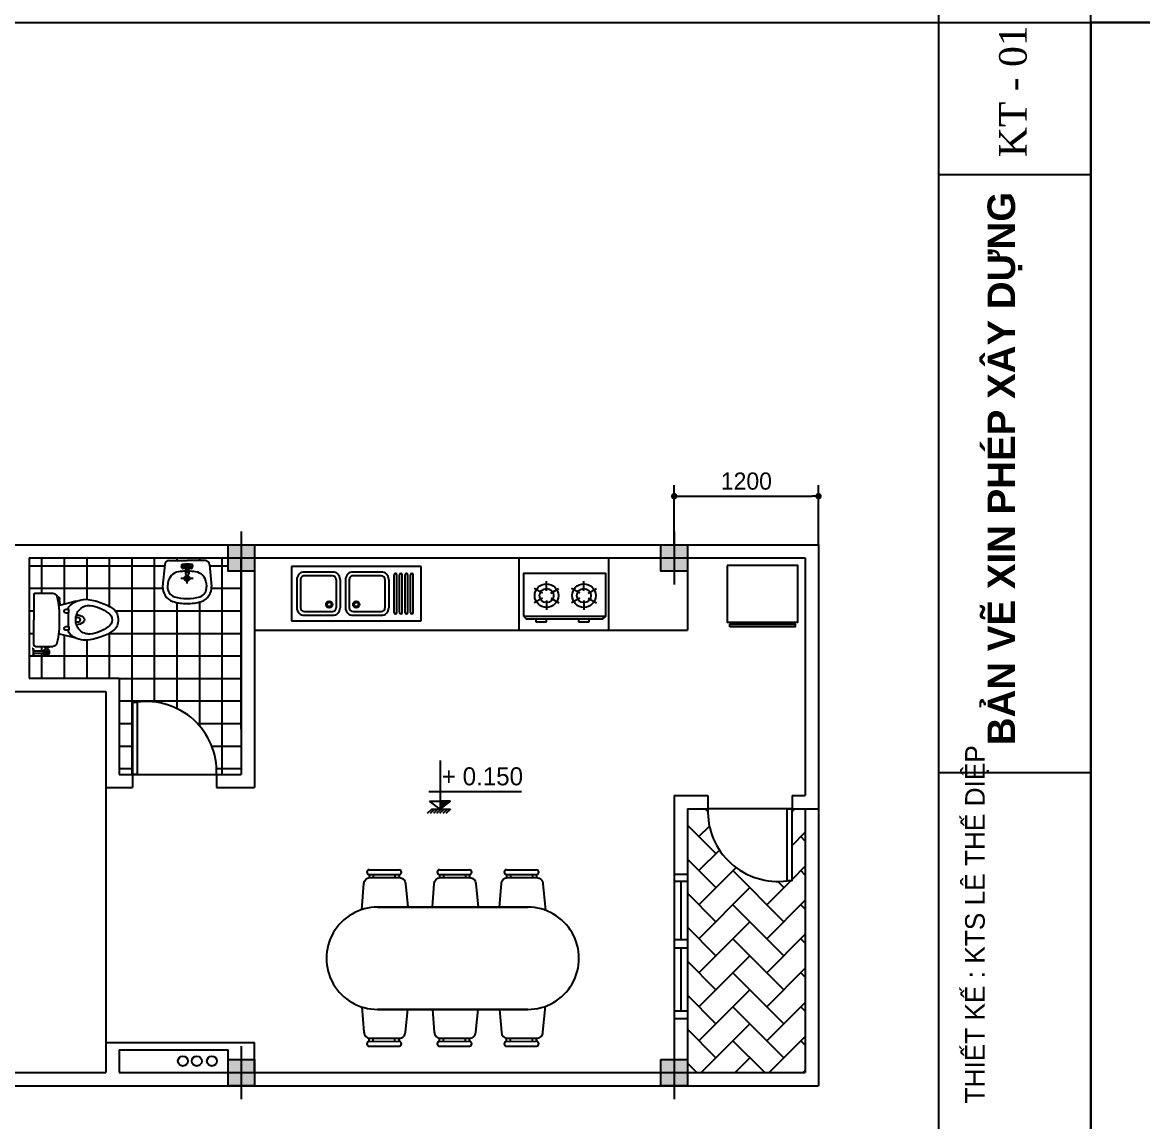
# Model space of a CAD drawing. Extents: x -13783 to 50918, y -8879 to 37156.
# Drawn here: x -1100 to 8215, y -2935 to 6206 of the extents above; entities that cross this region are included whole.
import ezdxf

# ---------------------------------------------------------------- set-up
doc = ezdxf.new("R2010")
doc.units = 0
doc.header["$LTSCALE"] = 600
doc.header["$MEASUREMENT"] = 0
doc.layers.get('0').update_dxf_attribs({"linetype": 'CONTINUOUS'})
doc.layers.get('Defpoints').update_dxf_attribs({"linetype": 'CONTINUOUS'})
for name, color, linetype in [('1', 1, 'CONTINUOUS'), ('4', 4, 'CONTINUOUS'), ('8', 8, 'CONTINUOUS'), ('9', 54, 'CONTINUOUS'), ('CAT', 7, 'CONTINUOUS'), ('D', 4, 'CONTINUOUS'), ('S', 53, 'CONTINUOUS'), ('THAY', 4, 'CONTINUOUS'), ('TUONG', 21, 'CONTINUOUS')]:
    doc.layers.add(name, color=color, linetype=linetype)
doc.styles.add('3', font='VHAVAN.ttf')
doc.styles.add('MATBANG-350', font='VHTIME.ttf', dxfattribs={"height": 350})
doc.styles.add('TT', font='VHAVAN.ttf')
doc.dimstyles.new('MB051', dxfattribs={"dimscale": 0.51, "dimtxt": 280, "dimasz": 105, "dimexe": 180, "dimexo": 0, "dimgap": 100, "dimtad": 1, "dimdec": 0, "dimzin": 0, "dimdsep": 46, "dimtxsty": 'TT', "dimblk1": 'DOT', "dimblk2": 'DOT', "dimsah": 1, "dimcen": 100, "dimdle": 60, "dimclrd": 251, "dimclre": 251, "dimclrt": 4, "dimadec": 0, "dimazin": 0, "dimtfac": 1, "dimtdec": 1, "dimtofl": 0, "dimtmove": 2, "dimatfit": 3, "dimldrblk": 'DOT', "dimfxl": 0, "dimtolj": 1, "dimtzin": 0, "dimarcsym": 0})

# ---------------------------------------------------------------- blocks, each defined once
blk = doc.blocks.new('COT')
at = {"layer": '1'}
h = blk.add_hatch(color=256, dxfattribs=at)
h.paths.add_polyline_path([(3.637978807091713e-12, 0), (110.0000000000036, 0), (110.0000000000036, 110), (0, 110)])
h.paths.add_polyline_path([(3.637978807091713e-12, 1.70530256582424e-13), (3.637978807091713e-12, 110), (-109.9999999999964, 110), (-109.9999999999927, 5.684341886080801e-14)])
h.paths.add_polyline_path([(3.637978807091713e-12, 0), (-109.9999999999964, 0), (-110, -109.9999999999999), (0, -110)])
h.paths.add_polyline_path([(0, 5.684341886080801e-14), (0, -110), (110, -109.9999999999999), (110, 0)])
for p, q in [((0, -220), (0, 220)), ((-220, 0), (220, 0))]:
    blk.add_line(p, q, dxfattribs=at)
blk.add_lwpolyline([(-110, -110), (110, -110), (110, 110), (-110, 110)], close=True, dxfattribs=at)
blk = doc.blocks.new('SD12')
at = {"layer": 'S'}
for p, q in [((0, 0), (1199.999999999993, 7.275957614183426e-12)), ((1139.999999999993, -109.9999999999927), (1139.999999999993, 0)), ((60, -110), (60, -7.275957614183426e-12)), ((60, -55.00000000000728), (420.5791312905785, -55.00000000000728)), ((59.99999999999272, -55.00000000002183), (545.9119466550692, -55.00000000000728)), ((545.9119466550692, -110), (545.9119466550692, -7.275957614183426e-12)), ((615.3277737737299, -110), (615.3277737737299, -7.275957614183426e-12)), ((615.3277737737299, -55.00000000000728), (1139.999999999993, -54.99999999999272)), ((0, -110), (1199.999999999993, -109.9999999999927))]:
    blk.add_line(p, q, dxfattribs=at)
blk = doc.blocks.new('D70')
at = {"layer": 'D', "color": 4}
for p, q in [((0, 600.0000000000073), (0, 0)), ((0, 600.0000000000073), (40, 600)), ((40, 600), (40, 0)), ((40, 0), (0, 0)), ((0, 0), (40, 0))]:
    blk.add_line(p, q, dxfattribs=at)
at = {"layer": 'D', "color": 1}
blk.add_lwpolyline([(40, 0), (700, 0)], dxfattribs=at)
blk.add_arc((117.563834449449, 22.32021789439586), 582.8636882394369, 357.8053752963423, 97.64724669146977, dxfattribs=at)
blk = doc.blocks.new('BEP')
at = {"color": 4}
for p, q in [((188.8643512916635, -145.5060688917933), (188.8643512916635, -66.34092223533798)), ((499.756819190992, -145.5060688917933), (499.756819190992, -66.34092223533798)), ((153.9379920495362, -165.6708118020491), (85.37896395072511, -126.0882384738214)), ((223.7907105337908, -165.6708118020492), (292.3497386326019, -126.0882384738215)), ((464.8304599488647, -165.6708118020491), (396.2714318500536, -126.0882384738214)), ((534.6831784331193, -165.6708118020492), (603.2422065319304, -126.0882384738215)), ((153.9379920495361, -206.0002976225607), (85.37896395072508, -245.5828709507883)), ((188.8643512916635, -226.1650405328165), (188.8643512916635, -305.3301871892718)), ((223.7907105337908, -206.0002976225607), (292.3497386326019, -245.5828709507884)), ((464.8304599488646, -206.0002976225607), (396.2714318500535, -245.5828709507883)), ((499.756819190992, -226.1650405328165), (499.756819190992, -305.3301871892718)), ((534.6831784331193, -206.0002976225607), (603.2422065319304, -245.5828709507884))]:
    blk.add_line(p, q, dxfattribs=at)
at = {"color": 1}
for p, q in [((99.24078484448546, -379.9189642629717), (99.24078484448546, -403.4021233053863)), ((99.24078484448546, -403.4021233053863), (189.8794233781446, -403.4021233053863)), ((189.8794233781446, -403.4021233053863), (189.8794233781446, -379.9189642629717)), ((453.403011695591, -379.9189642629717), (453.403011695591, -403.4021233053863)), ((453.403011695591, -403.4021233053863), (544.0416502292501, -403.4021233053863)), ((544.0416502292501, -403.4021233053863), (544.0416502292501, -379.9189642629717))]:
    blk.add_line(p, q, dxfattribs=at)
at = {"color": 4}
blk.add_lwpolyline([(0, -360), (0, 0), (680, 0), (680, -360)], close=True, dxfattribs=at)
at = {"color": 1}
blk.add_lwpolyline([(0, -360), (18.67317041592469, -379.9189642629717), (656.5007445885858, -379.9189642629717), (680, -360)], dxfattribs=at)
at = {"color": 4}
for centre in [(188.8643512916635, -185.8355547123049), (499.756819190992, -185.8355547123049)]:
    blk.add_circle(centre, 98.28239474883364, dxfattribs=at)
at = {"color": 1}
for centre in [(188.8643512916635, -185.8355547123049), (499.756819190992, -185.8355547123049)]:
    blk.add_circle(centre, 58.45347719614069, dxfattribs=at)
blk = doc.blocks.new('XIBET1')
at = {"layer": '1', "color": 4}
for p, q in [((-214.088163372784, 334.2585585240167), (-214.088163372784, 190.1779220342646)), ((-199.4885995085788, 348.8581223883079), (8.124448376358487, 348.8581223883079)), ((215.7374962612957, 348.8581223883079), (8.124448376358487, 348.8581223883079)), ((230.337060125501, 334.2585585240167), (230.337060125501, 190.1779220342646)), ((-145.7792861861162, -4.022585280612475), (-108.8243485275889, 143.7019322155379)), ((162.0281829388332, -4.022585280612475), (125.0732452803059, 143.7019322155379))]:
    blk.add_line(p, q, dxfattribs=at)
at = {"layer": '1', "color": 8}
for p, q in [((246.7925077538894, 361.6076941000142), (246.7925077538894, 363.6905599785687)), ((294.9741744292405, 350.8043516502985), (257.5958502040012, 350.8043516502985)), ((267.1095692493473, 350.8043516502985), (267.1095692493473, 270.8025000430989)), ((286.771197008944, 350.8043516502985), (286.771197008944, 270.7785207482862)), ((305.7775168793523, 363.6905599785687), (305.7775168793523, 361.6076941000142)), ((238.1788784606615, 255.2980818625228), (238.1788784606615, 226.9333357997257)), ((273.0729685781771, 253.1033000955172), (238.1788784606615, 251.9189651016072)), ((273.0729685781771, 234.1974723533344), (238.1788784606615, 233.013137359424)), ((263.827648402148, 266.7552139205136), (290.0432359789265, 266.7232414251157)), ((263.8325893411093, 270.8064966433917), (290.0481769178805, 270.7745241479938)), ((263.8325893411093, 253.1033000955172), (263.8325893411093, 270.8064966433917)), ((263.8325893411093, 218.3488528962134), (263.8325893411093, 234.1974723533344)), ((290.0481769178805, 222.4001386320415), (263.8325893411093, 222.4001386320415)), ((290.0481769178805, 218.3488528962134), (263.8325893411093, 218.3488528962134)), ((290.0481769178805, 270.7745241479938), (290.0481769178805, 218.3488528962134)), ((-180.6628787807349, 139.0361489933734), (-178.8852589707385, 151.2827943998568)), ((-121.3190768884597, 130.4223029680838), (-180.6628787807349, 139.0361489933734)), ((-178.8852589707385, 151.2827943998568), (-119.5414570784706, 142.6689483745236)), ((-174.8454673010419, 150.6964122958225), (-174.1914890620974, 154.0085824683651)), ((-160.5505551290626, 148.6214833483941), (-160.0151594774215, 151.3330743504694)), ((-157.7040621107153, 135.7036407041719), (-155.9264423007262, 147.9502861106116)), ((-119.5414570784706, 142.6689483745236), (-121.3569641648501, 130.8623072960931)), ((-119.5414570784706, 142.6689483745236), (-121.3190768884597, 130.4223029680838)), ((-78.29913738482719, 60.34416790170962), (-95.6133729368521, 60.34416790170962)), ((-78.29913738482719, 58.1403063802718), (-78.29913738482719, 86.84126572714422)), ((-48.89557398136094, 58.1403063802718), (-78.29913738482719, 58.1403063802718)), ((-48.89557398136094, 86.84126572714422), (-48.89557398136094, 58.1403063802718)), ((65.14447073407791, 60.34416790170962), (-48.89557398136094, 60.34416790170962)), ((65.14447073407791, 86.84126572714422), (65.14447073407791, 58.1403063802718)), ((65.14447073407791, 58.1403063802718), (94.54803413754416, 58.1403063802718)), ((94.54803413754416, 58.1403063802718), (94.54803413754416, 86.84126572714422)), ((111.8622696895691, 60.34416790170962), (94.54803413754416, 60.34416790170962))]:
    blk.add_line(p, q, dxfattribs=at)
at = {"layer": '1'}
for p, q in [((230.0804823133512, 261.3718789726986), (232.1050813501788, 261.3718789726986)), ((232.1050813501788, 220.8595386895499), (230.337060125501, 220.8595386895499))]:
    blk.add_line(p, q, dxfattribs=at)
at = {"layer": '1', "color": 4}
for centre, radius, start, end in [((-199.4885995085788, 334.2585585240167), 14.59956386427765, 89.99999999999999, 180), ((215.7374962612957, 334.2585585240167), 14.59956386427765, 0, 89.99999999999999), ((-178.3109066771867, 191.352118234397), 35.79651985011107, 181.8797513635502, 255.4377302385983), ((194.5598034299037, 191.352118234397), 35.79651985011107, 284.5622697614017, 358.1202486364498), ((-7.908407443144824, 996.1740097660736), 858.4245279396123, 257.9367786030293, 271.0701795646153), ((24.1573041958618, 996.1740097660736), 858.4245279396123, 268.9298204353847, 282.0632213969707), ((16.6786542727059, -78.90599675775275), 178.8857393217205, 128.8828776799784, 182.1510650557885), ((0, -110.9290268204613), 110.9290268204614, 85.7998930834798, 184.6027664260613), ((-0.4297575199889252, -78.90599675775275), 178.8857393217205, 357.8489349442115, 51.11712231999432), ((302.1255916429873, -47.96605577226546), 465.7312904869623, 184.6374162754524, 214.447757593318), ((16.24889675271697, -110.9290268204613), 110.9290268204554, 355.3972335739371, 94.20010691652027), ((-285.8766948902703, -47.96605577226546), 465.7312904869622, 325.552242406682, 355.3625837245476), ((210.553447949671, -78.09980922061277), 323.824896329732, 187.4042329158149, 216.4204551790599), ((-194.304551196954, -78.09980922061277), 323.824896329732, 323.57954482094, 352.5957670841851), ((8.124448376358487, -233.395468481202), 68.89997606388586, 212.4421018944693, 327.5578981055295), ((-0.8667639009363484, -249.4460819750443), 102.0375210591595, 217.3914320991309, 275.0552729427137), ((17.11566065365332, -249.4460819750443), 102.0375210591679, 264.9447270572882, 322.6085679008658)]:
    blk.add_arc(centre, radius, start, end, dxfattribs=at)
at = {"layer": '1', "color": 8}
for centre, radius, start, end in [((257.5958502040012, 361.6076941000142), 10.80334244970457, 180, 270), ((294.9741744292405, 361.6076941000142), 10.80334244970457, 270, 1.209883000828722e-11), ((232.1050813501788, 255.2980818625228), 6.07379711017294, 0, 89.99999999999999), ((232.1050813501788, 226.9333357997257), 6.07379711017294, 270, 0), ((273.0729685781771, 243.6503862244258), 13.50211194453558, 226.8142743285657, 133.1857256714343), ((273.0729685781771, 243.6503862244258), 9.452913871086041, 270, 89.99999999999999), ((-167.4092168989882, 151.0499687230658), 16.69119419850398, 227.4685103795193, 296.0137045217842), ((-63.59735568309407, 81.11194696219718), 15.77870332800078, 21.29097913134732, 158.7090208686491), ((79.84625243581104, 81.11194696219718), 15.77870332800078, 21.29097913135087, 158.7090208686527), ((57.17868580311915, -4.894555368151032), 90.44860651089479, 180.1343466583048, 219.8111387442022), ((8.124448376358487, -14.8651380324477), 21.0262677662238, 135.8467094879387, 44.15329051204805), ((5.845300977845909, -47.68082907524013), 23.62210267157571, 219.8111387442018, 274.9287677686199), ((10.40359577487106, -47.68082907524013), 23.62210267157571, 265.0712322313801, 320.1888612557982), ((-40.92978905040218, -4.894555368151032), 90.44860651089479, 320.1888612557978, 359.8656533416935)]:
    blk.add_arc(centre, radius, start, end, dxfattribs=at)
blk = doc.blocks.new('LAVABO1')
at = {"layer": '1', "color": 4}
for p, q in [((-124.4724709262082, 168.8887585629491), (40.13152907379845, 185.2366897849424)), ((-154.4004709262008, 138.9607585629492), (-154.4004709262008, 0.1578566594762378)), ((13.13602456290391, 144.9615346406354), (43.82877824547904, 148.0098386078316)), ((-154.4004709262008, -138.6450452439822), (-154.4004709262008, 0.1578566594762378)), ((-124.4724709262082, -168.5730452439821), (40.13152907379845, -184.9209764659827)), ((13.13602456290391, -144.6458213216829), (43.82877824547904, -147.6941252888791))]:
    blk.add_line(p, q, dxfattribs=at)
at = {"layer": '1', "color": 9}
for p, q in [((-98.57400926930859, 38.09910569033673), (-115.6537170325464, 43.04092905931611)), ((-105.4887118405095, 6.238555883792287), (-69.37755244031723, 6.238555883792287)), ((-100.5965881330994, 10.36938460749661), (-52.42737479971402, 12.78294892144913)), ((-94.2520384693562, 32.34934523927222), (-94.25203846934164, 10.72652338898479)), ((17.71991439179692, 0), (-43.93200539540703, 0)), ((-22.41446637544141, -47.63337538317865), (-22.41446637544141, 45.7655065068102)), ((-98.57400926930859, -36.96407135974732), (-115.6537170325537, -41.90589472871943)), ((-105.4887118405095, -5.996235407699714), (-69.37755244031723, -5.996235407699714)), ((-100.6657592920892, -10.6013821497254), (-52.42737479971402, -11.40233127171086)), ((-94.2520384693562, -10.72099897033331), (-94.2520384693562, -31.21431090868282))]:
    blk.add_line(p, q, dxfattribs=at)
for centre, radius in [((-111.744059882396, 27.57863695003471), 5.919408432350692), ((-20.54764525320934, 0.0002175228728447109), 20.54764525435979), ((-21.00874552368623, -0.07722061849926831), 9.227755150013305), ((-111.744059882396, -26.1975842545653), 5.919408432350692)]:
    blk.add_circle(centre, radius, dxfattribs=at)
at = {"layer": '1', "color": 4}
for centre, radius, start, end in [((45.25800783506565, 70.30652806064609), 115.0444386246653, 19.60179612414968, 92.55399473694274), ((-124.4724709262082, 138.9607585629492), 29.928, 90, 180), ((22.37914749208721, 51.89440669787291), 93.525, 95.67182971048605, 172.0553378631911), ((45.25800783506565, 70.30652806064609), 77.6344386246653, 19.60179612414968, 92.55399473694274), ((-148.8213759641148, 10.99495475601725), 280.498422463455, 358.0464805018433, 17.93704023009598), ((-148.8213759641148, 10.99495475601725), 317.908422463455, 358.0464805018433, 17.93704023009598), ((393.1014850492284, 0.1578566594762378), 467.8400039387926, 172.0553378631911, 178.5699925168599), ((-148.8213759641148, -10.67924143706477), 317.908422463455, 342.062959769904, 1.953519498156657), ((393.1014850492284, 0.1578566594762378), 467.8400039387926, 181.3773312589506, 187.9446621368082), ((22.37914749208721, -51.57869337892043), 93.525, 187.9446621368089, 264.3281702895139), ((-148.8213759641148, -10.67924143706477), 280.498422463455, 342.062959769904, 1.953519498156657), ((-124.4724709262082, -138.6450452439822), 29.928, 180, 270), ((45.25800783506565, -69.99081474167906), 115.0444386246653, 267.4460052630573, 340.3982038758503), ((45.25800783506565, -69.99081474167906), 77.6344386246653, 267.4460052630573, 340.3982038758503)]:
    blk.add_arc(centre, radius, start, end, dxfattribs=at)
at = {"layer": '1', "color": 9}
for centre, radius, start, end in [((91.99949829441175, 0.5675171652983408), 220.1623796754824, 170.449785831411, 189.5502141685918), ((-117.7332535325986, 35.8537284954582), 7.481999999999999, 73.86278847165936, 170.4497858314103), ((-109.5519129997992, -0.08657410187151982), 13.76680485807419, 27.35148912856026, 334.5788277640914), ((-104.7890000933912, 0.1211602380426484), 6.157282356335719, 96.5251715060339, 263.4748284939516), ((-100.2376384693489, 32.34934523927222), 5.9856, 0, 73.86278847165376), ((-70.0772641874355, 0.1211602380426484), 6.157282356335719, 276.5251715060484, 83.47482849396609), ((-56.75821160115447, 0.6903088248727727), 12.844769048375, 289.7043876757861, 70.29561232419263), ((-117.7332535325986, -34.71869416487607), 7.481999999999999, 189.5502141685897, 286.1372115283238), ((-100.2376384693489, -31.21431090868282), 5.9856, 286.1372115283289, 0)]:
    blk.add_arc(centre, radius, start, end, dxfattribs=at)
blk = doc.blocks.new('BAN2')
at = {"color": 44}
for p, q in [((-723.4843917402832, 715.9232108369033), (-472.3057105083135, 715.0003632968583)), ((-723.4843917402832, 675.5374485371285), (-472.3057105083135, 674.6146009970835)), ((-723.4841025341811, 675.5374474745622), (-723.4841025341811, 649.1898627546616)), ((-688.4841025341884, 675.4088550966408), (-688.4841025341884, 649.7862966561734)), ((-507.3968221533651, 674.7435281253784), (-507.3968221533723, 649.7862966561806)), ((-472.3968221533651, 674.6149357474642), (-472.3968221533651, 649.7862966561806)), ((-138.3088129586395, 715.9232108369033), (112.8698682733302, 715.0003632968583)), ((-138.3088129586395, 675.5374485371285), (112.8698682733302, 674.6146009970835)), ((-138.3085237525374, 675.5374474745622), (-138.3085237525374, 649.1898627546616)), ((-103.3085237525447, 675.4088550966408), (-103.3085237525447, 649.7862966561734)), ((77.77875662827864, 674.7435281253784), (77.77875662827137, 649.7862966561806)), ((112.7787566282786, 674.6149357474642), (112.7787566282786, 649.7862966561806)), ((419.4370130375464, 715.9232108369033), (670.6156942695161, 715.0003632968583)), ((419.4370130375464, 675.5374485371285), (670.6156942695161, 674.6146009970835)), ((419.4373022436484, 675.5374474745622), (419.4373022436484, 649.1898627546616)), ((454.4373022436412, 675.4088550966408), (454.4373022436412, 649.7862966561734)), ((635.5245826244645, 674.7435281253784), (635.5245826244573, 649.7862966561806)), ((670.5245826244645, 674.6149357474642), (670.5245826244645, 649.7862966561806)), ((597.4616985712928, 403.8512283533419), (-652.1254870926059, 403.8512283533419)), ((-652.1254870925986, 403.8512283533419), (597.4616985713001, 403.8512283533419)), ((597.4616985712928, -446.1487716466581), (-652.1254870925986, -446.1487716466581)), ((-652.1254870925986, -446.1487716466581), (597.4616985712928, -446.1487716466581)), ((-723.4843917402832, -712.3835164796619), (-472.3057105083135, -711.4606689396169)), ((-723.4841025341811, -712.3835154170956), (-723.4841025341811, -686.035930697195)), ((-688.4841025341884, -712.2549230391742), (-688.4841025341884, -686.6323645987068)), ((-507.3968221533651, -711.5895960679118), (-507.3968221533723, -686.632364598714)), ((-472.3968221533651, -711.4610036899976), (-472.3968221533651, -686.632364598714)), ((-138.3088129586395, -712.3835164796619), (112.8698682733302, -711.4606689396169)), ((-138.3085237525374, -712.3835154170956), (-138.3085237525374, -686.035930697195)), ((-103.3085237525447, -712.2549230391742), (-103.3085237525447, -686.6323645987068)), ((77.77875662827864, -711.5895960679118), (77.77875662827137, -686.632364598714)), ((112.7787566282786, -711.4610036899976), (112.7787566282786, -686.632364598714)), ((419.4370130375464, -712.3835164796619), (670.6156942695161, -711.4606689396169)), ((419.4373022436484, -712.3835154170956), (419.4373022436484, -686.035930697195)), ((454.4373022436412, -712.2549230391742), (454.4373022436412, -686.6323645987068)), ((635.5245826244645, -711.5895960679118), (635.5245826244573, -686.632364598714)), ((670.5245826244645, -711.4610036899976), (670.5245826244645, -686.632364598714)), ((-723.4843917402832, -752.7692787794367), (-472.3057105083135, -751.8464312393917)), ((-138.3088129586395, -752.7692787794367), (112.8698682733302, -751.8464312393917)), ((419.4370130375464, -752.7692787794367), (670.6156942695161, -751.8464312393917))]:
    blk.add_line(p, q, dxfattribs=at)
for points in [[(-783.7419826557962, 382.9577713536564), (-765.784254694634, 599.7862966561734, -0.4142135623730951), (-715.784254694634, 649.7862966561734), (-470.9974593288207, 649.7862966561806, -0.4142135623731013), (-420.9974593288207, 599.7862966561806), (-401.1641154560566, 403.8512283533491, -0.4142135623730951)], [(-196.8360087776382, 403.8512283533419), (-180.6086759129903, 599.7862966561734, -0.4142135623730951), (-130.6086759129903, 649.7862966561734), (114.178119452823, 649.7862966561806, -0.4142135623731013), (164.178119452823, 599.7862966561806), (184.0114633255798, 403.8512283533491, -0.4142135623730951)], [(360.909817218555, 403.8512283533419), (377.1371500831956, 599.7862966561734, -0.4142135623730951), (427.1371500831956, 649.7862966561734), (671.9239454490089, 649.7862966561806, -0.4142135623731013), (721.9239454490089, 599.7862966561806), (744.4106853654012, 377.6381329530122, -0.4142135623730951)], [(-783.278000552411, -425.4061379532941), (-765.784254694634, -636.6323645987068, 0.4142135623730951), (-715.784254694634, -686.6323645987068), (-470.9974593288207, -686.632364598714, 0.4142135623731013), (-420.9974593288207, -636.632364598714), (-401.715935945278, -446.1487716466581, 0.4142135623730951)], [(-196.3845178531774, -446.1487716466509), (-180.6086759129903, -636.6323645987068, 0.4142135623730951), (-130.6086759129903, -686.6323645987068), (114.178119452823, -686.632364598714, 0.4142135623731013), (164.178119452823, -636.632364598714), (183.4596428363657, -446.1487716466581, 0.4142135623730951)], [(361.3613081430158, -446.1487716466509), (377.1371500831956, -636.6323645987068, 0.4142135623730951), (427.1371500831956, -686.6323645987068), (671.9239454490089, -686.632364598714, 0.4142135623731013), (721.9239454490089, -636.632364598714), (743.8375336120807, -420.1464093791583, 0.4142135623730951)]]:
    blk.add_lwpolyline(points, format="xyb", dxfattribs=at)
for centre, radius, start, end in [((-721.1609560995712, 695.7303296870159), 20.32611134255661, 96.5637089281327, 263.4362910718673), ((-474.6291461490327, 694.8074821469709), 20.32611134255661, 276.5637089281327, 83.43629107186733), ((-135.9853773179275, 695.7303296870159), 20.32611134255661, 96.5637089281327, 263.4362910718673), ((110.546432632611, 694.8074821469709), 20.32611134255661, 276.5637089281327, 83.43629107186733), ((421.7604486782584, 695.7303296870159), 20.32611134255661, 96.5637089281327, 263.4362910718673), ((668.2922586287968, 694.8074821469709), 20.32611134255661, 276.5637089281327, 83.43629107186733), ((-652.1254870926059, -21.14877164665813), 425, 89.99999999999994, 270.000000000001), ((597.4616985713001, -21.14877164665813), 425, 269.999999999999, 90.00000000000006), ((-721.1609560995712, -732.5763976295493), 20.32611134255661, 96.5637089281327, 263.4362910718673), ((-474.6291461490327, -731.6535500895043), 20.32611134255661, 276.5637089281327, 83.43629107186733), ((-135.9853773179275, -732.5763976295493), 20.32611134255661, 96.5637089281327, 263.4362910718673), ((110.546432632611, -731.6535500895043), 20.32611134255661, 276.5637089281327, 83.43629107186733), ((421.7604486782584, -732.5763976295493), 20.32611134255661, 96.5637089281327, 263.4362910718673), ((668.2922586287968, -731.6535500895043), 20.32611134255661, 276.5637089281327, 83.43629107186733)]:
    blk.add_arc(centre, radius, start, end, dxfattribs=at)
blk = doc.blocks.new('_DOT')
at = {"color": 0, "linetype": 'ByBlock'}
blk.add_line((-0.5, 0), (-1, 0), dxfattribs=at)
at = {"color": 0, "linetype": 'ByBlock', "const_width": 0.5}
blk.add_lwpolyline([(-0.25, 0, 1), (0.25, 0, 1)], format="xyb", close=True, dxfattribs=at)
blk = doc.blocks.new('*D95')
at = {"color": 251, "linetype": 'ByBlock'}
for p, q in [((4320.529051359583, 1862.126442063252), (4320.529051359583, 2357.235389137909)), ((5520.529051359579, 1862.126442063263), (5520.529051359579, 2357.235389137909)), ((4374.079051359583, 2265.435389137909), (5466.979051359579, 2265.435389137909))]:
    blk.add_line(p, q, dxfattribs=at)
at = {"layer": 'Defpoints', "color": 0, "linetype": 'ByBlock'}
for p in [(5520.529051359579, 2265.435389137909), (4320.529051359583, 1862.126442063252), (5520.529051359579, 1862.126442063263)]:
    blk.add_point(p, dxfattribs=at)
at = {"color": 251, "linetype": 'ByBlock', "xscale": 53.55, "yscale": 53.55, "zscale": 53.55, "rotation": 180}
blk.add_blockref('_DOT', (4320.529051359583, 2265.435389137909), dxfattribs=at)
at = {"color": 251, "linetype": 'ByBlock', "xscale": 53.55, "yscale": 53.55, "zscale": 53.55}
blk.add_blockref('_DOT', (5520.529051359579, 2265.435389137909), dxfattribs=at)
at = {"color": 4, "linetype": 'ByBlock', "insert": (4920.529051359581, 2390.289321722179), "char_height": 142.8, "attachment_point": 5, "style": 'TT'}
blk.add_mtext('\\A1;1200', dxfattribs=at)

msp = doc.modelspace()

# ---------------------------------------------------------------- hatches: boundary and pattern name
at = {"layer": '9'}
h = msp.add_hatch(dxfattribs=at)
h.set_pattern_fill('NET', color=8, scale=1500, style=0)
h.set_pattern_definition([(0, (0, 0), (0, 187.5), []), (90, (0, 0), (-187.5, 1.148068456708479e-14), [])])
edge = h.paths.add_edge_path()
edge.add_line((-184.6960343590836, 552.1264420632597), (-144.6960343590824, 552.1264420632524))
edge.add_arc((-67.13219990963456, -25.55334004235164), 582.8636882394369, -2.19462470365778, 97.64724669146989, ccw=False)
edge.add_line((515.303965640914, -47.87355793674942), (720.5290513595792, -47.87355793674759))
edge.add_line((720.5290513595792, -47.87355793674759), (720.5290513595723, 1642.126442063253))
edge.add_line((720.5290513595723, 1642.126442063253), (610.5290513595754, 1642.126442063252))
edge.add_line((610.5290513595754, 1642.126442063252), (610.5290513595755, 1752.126442063252))
edge.add_line((610.5290513595755, 1752.126442063252), (-1044.696034359083, 1752.126442063252))
edge.add_line((-1044.696034359083, 1752.126442063252), (-1044.696034359076, 752.1264420632524))
edge.add_line((-1044.696034359076, 752.1264420632524), (-294.6960343590836, 752.1264420632542))
edge.add_line((-294.6960343590836, 752.1264420632542), (-294.6960343590836, -47.87355793674578))
edge.add_line((-294.6960343590836, -47.87355793674578), (-184.6960343590836, -47.8735579367476))
edge.add_line((-184.6960343590836, -47.8735579367476), (-184.6960343590836, 552.1264420632597))
edge = h.paths.add_edge_path(flags=16)
edge.add_arc((-576.5622753782346, 1246.321687215212), 178.8857393217204, 245.2531195686745, 272.15106505130484, ccw=False)
edge.add_line((-651.4456868568589, 1083.863746756761), (-799.1702043514906, 1120.818684414908))
edge.add_arc((-1651.642281902062, 1221.734625499362), 858.4245279396131, 347.93677860322475, 353.2487259332475, ccw=False)
edge.add_arc((-846.8203903703843, 1051.332126265319), 35.79651985011117, 271.8797513638507, 345.4377302423389, ccw=False)
edge.add_line((-845.6461941701109, 1015.554869569722), (-876.3278108255373, 1015.554869569722))
edge.add_line((-876.3278108255373, 1015.554869569722), (-876.3278108255372, 1013.786848345044))
edge.add_arc((-882.4016079357101, 1013.786848344734), 6.073797110172904, -90, 2.925617081928067e-09, ccw=False)
edge.add_line((-882.4016079357101, 1007.713051234561), (-888.4814094954113, 1007.713051234561))
edge.add_line((-888.4814094954113, 1007.713051234561), (-889.3521181861109, 982.0593403541135))
edge.add_line((-889.3521181861109, 982.0593403541135), (-873.8171250322007, 982.0593403541134))
edge.add_line((-873.8171250322007, 982.0593403541134), (-873.8171250322007, 955.8437527773423))
edge.add_line((-873.8171250322007, 955.8437527773423), (-926.2427962839811, 955.8437527773423))
edge.add_line((-926.2427962839811, 955.8437527773423), (-926.2467928842766, 959.1207326862786))
edge.add_line((-926.2467928842766, 959.1207326862786), (-1006.272623786286, 959.1207326862786))
edge.add_line((-1006.272623786286, 959.1207326862786), (-1006.272623786286, 978.7823604458754))
edge.add_line((-1006.272623786286, 978.7823604458754), (-926.2707721790844, 978.7823604458754))
edge.add_line((-926.2707721790844, 978.7823604458754), (-926.2427962839811, 955.8437527773423))
edge.add_line((-926.2427962839811, 955.8437527773423), (-877.8684107680288, 955.8437527773423))
edge.add_line((-877.8684107680288, 955.8437527773423), (-877.8684107680286, 982.0593403541134))
edge.add_line((-877.8684107680286, 982.0593403541134), (-889.3521181861109, 982.0593403541135))
edge.add_line((-889.3521181861109, 982.0593403541135), (-889.665744489327, 972.8189611168881))
edge.add_arc((-899.1186583604131, 972.8189611169275), 9.452913871086025, 179.9999999997616, 359.99999999976086, ccw=False)
edge.add_arc((-899.1186583604131, 972.8189611170056), 9.452913871086025, 180.000000000235, 356.1121578111651)
edge.add_line((-889.6874985858925, 972.1780196519435), (-888.4814094954112, 1007.713051234561))
edge.add_line((-888.4814094954112, 1007.713051234561), (-910.7663539985101, 1007.713051234561))
edge.add_arc((-910.7663539985101, 1013.786848344734), 6.073797110172904, 180.000108179723, 270, ccw=False)
edge.add_line((-916.8401511086722, 1013.786836876844), (-916.8401527737283, 1015.554869569722))
edge.add_line((-916.8401527737283, 1015.554869569722), (-989.726830660004, 1015.554869569722))
edge.add_arc((-989.7268306600175, 1030.154433433999), 14.59956386427768, 180, 270.0000000000531, ccw=False)
edge.add_line((-1004.326394524295, 1030.154433433999), (-1004.326394524295, 1237.767481318864))
edge.add_line((-1004.326394524295, 1237.767481318864), (-1004.326394524295, 1445.380529203801))
edge.add_arc((-989.7268306600176, 1445.380529203729), 14.59956386427757, 90, 179.9999999997162, ccw=False)
edge.add_line((-989.7268306600176, 1459.980093068007), (-845.646194170111, 1459.980093068007))
edge.add_arc((-846.8203903703843, 1424.202836372409), 35.79651985011112, 14.562269757648721, 88.12024863614943, ccw=False)
edge.add_arc((-1651.64228190206, 1253.800337138357), 858.4245279396137, 11.169216462555312, 12.063221396775418, ccw=False)
edge.add_line((-809.4768546042841, 1420.083418757333), (-806.1646844317736, 1420.737396996272))
edge.add_line((-806.1646844317736, 1420.737396996272), (-806.751066535844, 1424.777188665961))
edge.add_line((-806.751066535844, 1424.777188665961), (-794.5044211293607, 1426.554808475957))
edge.add_line((-794.5044211293607, 1426.554808475957), (-794.2184009963863, 1424.584315613814))
edge.add_arc((-806.5182408590531, 1413.301146594211), 16.6911941985041, -26.013704521775026, 42.53148962044662, ccw=False)
edge.add_line((-791.5180454482087, 1405.980620560608), (-785.8905751040711, 1367.211006583682))
edge.add_line((-785.8905751040711, 1367.211006583682), (-798.1372205105108, 1365.433386773693))
edge.add_line((-798.1372205105108, 1365.433386773693), (-804.089755484372, 1406.442484824287))
edge.add_line((-804.089755484372, 1406.442484824287), (-806.8013464864473, 1405.907089172646))
edge.add_arc((-1651.642281902062, 1253.800337138368), 858.4245279396137, 6.751274066752387, 10.206298059627727, ccw=False)
edge.add_line((-799.1702043514905, 1354.71627822282), (-651.4456868568583, 1391.671215880968))
edge.add_arc((-576.5622753782345, 1229.213275422517), 178.8857393217204, 87.84893494869522, 114.74688043132531, ccw=False)
edge.add_arc((-607.5022163637218, 943.7663380522353), 465.7312904869623, 55.552242406263815, 85.3625837262772, ccw=False)
edge.add_arc((-406.0221901609431, 1246.758693596159), 102.0375210591596, -5.0552729426636915, 52.60856789887163, ccw=False)
edge.add_arc((-406.022190160943, 1228.776269041569), 102.0375210591679, -52.60856789878119, 5.055272942717295, ccw=False)
edge.add_arc((-607.5022163637213, 1531.768624585493), 465.7312904869622, 274.63741627372275, 304.447757593756, ccw=False)
edge = h.paths.add_edge_path(flags=16)
edge.add_line((66.16707809470115, 1515.520207206875), (84.14980243890234, 1696.584607206887))
edge.add_arc((117.0706024389024, 1696.58460720688), 32.92080000000006, 90, 179.9999999999877, ccw=False)
edge.add_line((117.0706024389024, 1729.50540720688), (269.7537945327066, 1729.50540720688))
edge.add_line((269.7537945327066, 1729.50540720688), (422.4369866265268, 1729.50540720688))
edge.add_arc((422.4369866265268, 1696.58460720688), 32.92079999999987, 1.2278178473934531e-11, 90, ccw=False)
edge.add_line((455.3577866265268, 1696.584607206887), (473.3405109707346, 1515.520207206727))
edge.add_arc((346.9173330739933, 1509.881080569487), 126.548882487132, -70.39820387562952, 2.553994736875609, ccw=False)
edge.add_arc((281.6746024389027, 1723.368402748586), 349.6992647098007, 268.04648050184386, 287.9370402301769, ccw=False)
edge.add_arc((257.8329866265118, 1723.368402748585), 349.6992647098006, 252.0629597698526, 271.9535194981576, ccw=False)
edge.add_arc((192.5902559914359, 1509.881080569487), 126.548882487132, 177.4460052630578, 250.39820387570478, ccw=False)
msp.add_hatch(color=256, dxfattribs=at).paths.add_polyline_path([(2373.308591417189, -269.2021928327267), (2373.30859141719, -337.4066386118338), (2460.544151226653, -269.2021928327267)])
h = msp.add_hatch(dxfattribs=at)
h.set_pattern_fill('AR-HBONE', color=8, scale=50, style=0)
h.set_pattern_definition([(45, (0, 0), (2.220446049250313e-14, 282.842712474619), [600, -200]), (135, (141.42135625, 141.42135625), (2.220446049250313e-14, 282.842712474619), [600, -200])])
h.paths.add_polyline_path([(5410.529051359595, -332.8735579367475), (5300.52905135957, -332.8735579367475), (5300.52905135957, -932.8735579367545), (5260.529051359569, -932.8735579367474, -0.4654679337882273), (4600.529051359573, -332.8735579367476), (4430.529051359572, -332.8735579367476), (4430.529051359576, -877.8735579367476), (4430.529051359572, -2077.873557936739), (4430.529051359575, -2527.873557936748), (4540.529051359583, -2527.873557936748), (5410.529051359608, -2527.873557936741)])

# ---------------------------------------------------------------- linework, layer by layer
at = {"color": 4}
for p, q in [((6520.677065027232, 4941.682633220546), (7783.913916604499, 4941.682633220538)), ((6520.677065027232, -31.25605021705269), (7783.913916604499, -31.25605021705087))]:
    msp.add_line(p, q, dxfattribs=at)
at = {"color": 54}
for p, q in [((2216.910132251832, 1680.063949544164), (1136.91013225183, 1680.063949544165)), ((1136.91013225183, 1680.063949544165), (1136.91013225183, 1230.063949544165)), ((2216.910132251832, 1230.063949544164), (2216.910132251832, 1680.063949544164)), ((1478.91013225183, 1635.063949544165), (1244.91013225183, 1635.063949544165)), ((1883.910132251832, 1635.063949544165), (1649.91013225183, 1635.063949544165)), ((1181.91013225183, 1572.063949544165), (1181.91013225183, 1338.063949544165)), ((1541.91013225183, 1572.063949544165), (1541.91013225183, 1338.063949544165)), ((1586.91013225183, 1572.063949544165), (1586.91013225183, 1338.063949544165)), ((1946.910132251832, 1572.063949544164), (1946.910132251832, 1338.063949544164)), ((1136.91013225183, 1230.063949544165), (2216.910132251832, 1230.063949544164)), ((1244.91013225183, 1275.063949544165), (1478.91013225183, 1275.063949544165)), ((1649.91013225183, 1275.063949544165), (1883.910132251832, 1275.063949544164))]:
    msp.add_line(p, q, dxfattribs=at)
at = {"color": 8}
for p, q in [((1478.91013225183, 1603.563949544165), (1244.91013225183, 1603.563949544165)), ((1883.910132251832, 1603.563949544165), (1649.91013225183, 1603.563949544165)), ((1991.910132251832, 1297.563949544164), (1991.910132251832, 1612.563949544165)), ((2014.410132251832, 1297.563949544164), (2014.410132251832, 1612.563949544165)), ((2036.910132251832, 1297.563949544164), (2036.910132251832, 1612.563949544164)), ((2059.410132251832, 1297.563949544164), (2059.410132251832, 1612.563949544164)), ((2081.910132251832, 1297.563949544164), (2081.910132251832, 1612.563949544164)), ((2104.410132251832, 1297.563949544164), (2104.410132251832, 1612.563949544164)), ((2126.910132251832, 1297.563949544164), (2126.910132251832, 1612.563949544164)), ((2149.410132251832, 1297.563949544164), (2149.410132251832, 1612.563949544164)), ((1213.41013225183, 1572.063949544165), (1213.41013225183, 1338.063949544165)), ((1510.41013225183, 1572.063949544165), (1510.41013225183, 1338.063949544165)), ((1618.41013225183, 1572.063949544165), (1618.41013225183, 1338.063949544165)), ((1915.410132251832, 1572.063949544164), (1915.410132251832, 1338.063949544164)), ((1244.91013225183, 1306.563949544165), (1478.91013225183, 1306.563949544165)), ((1649.91013225183, 1306.563949544165), (1883.910132251832, 1306.563949544164))]:
    msp.add_line(p, q, dxfattribs=at)
for p, q in [((4320.529051359579, -222.8735579367476), (4600.529051359573, -222.8735579367476)), ((5300.529051359571, -222.8735579367476), (5410.529051359594, -222.8735579367476)), ((4430.529051359572, -332.8735579367476), (4600.529051359573, -332.8735579367476)), ((5300.529051359572, -332.8735579367475), (5520.529051359594, -332.8735579367475)), ((830.5290513595755, -2527.873557936747), (830.5290513595756, -2277.145511374673))]:
    msp.add_line(p, q)
at = {"color": 3}
for points in [[(7783.91391660451, 6205.581352705587), (7783.91391660451, 21290.41059022088), (29350.98896269226, 21290.41059022088), (29350.98896269226, 6205.581352705587), (7783.91391660451, 6205.581352705587)], [(-13783.16112948324, -8879.247884809702), (-13783.16112948324, 6205.581352705587), (7783.91391660451, 6205.581352705587), (7783.913916604502, -8879.247884809702), (-13783.16112948324, -8879.247884809702)], [(7783.91391660451, -8879.247884809702), (7783.91391660451, 6205.581352705587), (29350.98896269226, 6205.581352705587), (29350.98896269226, -8879.247884809702), (7783.91391660451, -8879.247884809702)]]:
    msp.add_lwpolyline(points, close=True, dxfattribs=at)
at = {"color": 8}
for centre, radius in [((1451.91013225183, 1365.063949544165), 27), ((1451.91013225183, 1365.063949544165), 18), ((1676.91013225183, 1365.063949544165), 27), ((1676.91013225183, 1365.063949544165), 18)]:
    msp.add_circle(centre, radius, dxfattribs=at)
at = {"color": 54}
for centre, start, end in [((1244.91013225183, 1572.063949544165), 89.99999999999999, 180), ((1478.91013225183, 1572.063949544165), 0, 89.99999999999999), ((1649.91013225183, 1572.063949544165), 89.99999999999999, 180), ((1883.910132251832, 1572.063949544165), 0, 89.99999999999999), ((1244.91013225183, 1338.063949544165), 180, 270), ((1478.91013225183, 1338.063949544165), 270, 0), ((1649.91013225183, 1338.063949544165), 180, 270), ((1883.910132251832, 1338.063949544165), 270, 0)]:
    msp.add_arc(centre, 63, start, end, dxfattribs=at)
at = {"color": 8}
for centre, radius, start, end in [((1244.91013225183, 1572.063949544165), 31.5, 89.99999999999999, 180), ((1478.91013225183, 1572.063949544165), 31.5, 0, 89.99999999999999), ((1649.91013225183, 1572.063949544165), 31.5, 89.99999999999999, 180), ((1883.910132251832, 1572.063949544165), 31.5, 0, 89.99999999999999), ((2003.160132251832, 1612.563949544165), 11.25, 0, 180), ((2048.160132251832, 1612.563949544165), 11.25, 0, 180), ((2093.160132251832, 1612.563949544165), 11.25, 0, 180), ((2138.160132251833, 1612.563949544165), 11.25, 0, 180), ((1244.91013225183, 1338.063949544165), 31.5, 180, 270), ((1478.91013225183, 1338.063949544165), 31.5, 270, 0), ((1649.91013225183, 1338.063949544165), 31.5, 180, 270), ((1883.910132251832, 1338.063949544165), 31.5, 270, 0), ((2003.160132251832, 1297.563949544165), 11.25, 180, 0), ((2048.160132251832, 1297.563949544165), 11.25, 180, 0), ((2093.160132251832, 1297.563949544165), 11.25, 180, 0), ((2138.160132251832, 1297.563949544165), 11.25, 180, 0)]:
    msp.add_arc(centre, radius, start, end, dxfattribs=at)
at = {"layer": '4'}
for p in [(4430.529051359576, 1752.126442063252), (830.5290513595742, 1152.127140626781)]:
    msp.add_line(p, (4430.529051359576, 1152.127140626783), dxfattribs=at)
at = {"layer": '8', "color": 54}
msp.add_lwpolyline([(4760.939176042135, 1688.151671013999), (4760.939176042135, 1217.121367642663), (5348.922289622229, 1217.121367642663), (5348.922289622229, 1688.151671013999)], close=True, dxfattribs=at)
at = {"layer": '8'}
msp.add_lwpolyline([(4783.76576578863, 1177.899659089333), (4783.76576578863, 1202.434547106895), (5327.522512255226, 1202.434547106895), (5327.522512255226, 1177.899659089333)], close=True, dxfattribs=at)
at = {"layer": '9'}
for p, q in [((3030.384972763658, 1152.132221176817), (3030.38878321861, 1752.138901804028)), ((3777.014291875495, 1152.127140626782), (3777.018102330447, 1752.133821253994)), ((2373.30859141719, 67.19510030558922), (2373.30859141719, -337.4066386118338)), ((-404.6960343590836, -157.8735579367476), (-404.696034359085, -2277.121135144168)), ((2279.563705320277, -190.9445926839762), (3050.900338573418, -190.9445926839762)), ((2373.30859141719, -337.4066386118338), (2286.073031607726, -269.2021928327267)), ((2286.073031607726, -269.2021928327267), (2373.30859141719, -269.2021928327267)), ((2373.30859141719, -337.4066386118338), (2460.544151226653, -269.2021928327267)), ((2460.544151226653, -269.2021928327267), (2373.30859141719, -269.2021928327267)), ((2304.014917210654, -337.4066386118338), (2460.536270459726, -337.4066386118338))]:
    msp.add_line(p, q, dxfattribs=at)
at = {"layer": '9', "color": 8}
for p, q in [((2304.014917210654, -337.4066386118338), (2265.367055922321, -373.352394241756)), ((2330.101809418831, -337.4066386118338), (2291.4539481305, -373.352394241756)), ((2356.18870162701, -337.4066386118338), (2317.540840338675, -373.352394241756)), ((2382.275593835187, -337.4066386118338), (2343.627732546855, -373.352394241756)), ((2408.362486043368, -337.4066386118338), (2369.714624755037, -373.352394241756)), ((2434.449378251547, -337.4066386118338), (2395.801516963216, -373.352394241756)), ((2460.536270459726, -337.4066386118338), (2421.888409171395, -373.352394241756))]:
    msp.add_line(p, q, dxfattribs=at)
at = {"layer": '9', "color": 54}
for p, q in [((5410.529051359594, -332.8735579367476), (5410.529051359608, -2527.873557936741)), ((5520.529051359594, -332.8735579367476), (5520.529051359608, -2637.873557936748)), ((4430.529051359583, -2527.873557936748), (5410.529051359608, -2527.873557936741)), ((4430.529051359583, -2637.873557936748), (5520.529051359608, -2637.87355793674))]:
    msp.add_line(p, q, dxfattribs=at)
at = {"layer": '9'}
msp.add_lwpolyline([(-908.2579459282939, 982.0593403541134), (-908.2334779600509, 982.7802406848937, 0.01900448103739969), (-908.9635767713465, 982.0593403541134)], format="xyb", close=True, dxfattribs=at)
for centre in [(235.0366094045239, -2432.100502596544), (350.431850185596, -2432.100502596544), (476.084310694896, -2432.100502596544)]:
    msp.add_circle(centre, 41.02943121781573, dxfattribs=at)
at = {"layer": 'CAT'}
for p, q in [((-8479.47094864042, 1862.126442063252), (4430.529051359576, 1862.126442063252)), ((4430.529051359579, 1862.126442063252), (5520.529051359579, 1862.126442063252)), ((5520.529051359579, 1862.126442063252), (5520.529051359594, -332.8735579367475)), ((-1044.696034359084, 1752.126442063252), (720.5290513595755, 1752.126442063252)), ((-1044.696034359084, 1752.126442063252), (-1044.696034359076, 752.1264420632524)), ((720.5290513595719, 1752.126442063254), (720.5290513595792, -47.8735579367476)), ((720.543519974075, 1752.150003022152), (4430.529051359576, 1752.126442063252)), ((720.5435199740787, 327.1264420632524), (720.543519974075, 1752.150003022152)), ((830.5290513595719, 1752.126442063252), (830.5290513595792, -157.8735579367476)), ((4430.529051359579, 1752.126442063252), (5410.529051359579, 1752.126442063252)), ((5410.529051359579, 1752.126442063252), (5410.529051359594, -222.8735579367476)), ((-1044.696034359076, 752.1264420632525), (-294.6960343590836, 752.1264420632542)), ((-294.6960343590836, 752.1264420632542), (-294.6960343590836, -47.87355793674578)), ((-2091.151532919098, 642.1264420632543), (-404.6960343590836, 642.1264420632542)), ((-404.6960343590836, 642.1264420632542), (-404.6960343590836, -157.8735579367476)), ((-294.6960343590836, -47.87355793674578), (-184.6960343590836, -47.8735579367476)), ((-184.6960343590836, -47.8735579367476), (-184.6960343590836, -157.8735579367476)), ((514.7767560009088, -47.87355793674942), (720.5290513595792, -47.8735579367476)), ((514.7767560009088, -47.87355793674942), (514.7767560009088, -157.8735579367458)), ((-404.6960343590836, -157.8735579367476), (-184.6960343590836, -157.8735579367476)), ((514.7767560009088, -157.8735579367458), (830.5290513595792, -157.8735579367476)), ((4320.529051359579, -222.8735579367476), (4320.529051359579, -877.8735579367476)), ((4600.529051359572, -222.8735579367476), (4600.529051359573, -332.8735579367476)), ((5300.529051359571, -222.8735579367476), (5300.529051359572, -332.8735579367475)), ((4430.529051359572, -332.8735579367476), (4430.529051359576, -877.8735579367476)), ((4320.529051359579, -877.8735579367476), (4430.529051359579, -877.8735579367476)), ((4320.529051359583, -2077.873557936748), (4320.529051359572, -2527.873557936746)), ((4320.529051359583, -2077.873557936748), (4430.529051359579, -2077.873557936748)), ((4430.529051359576, -2077.873557936748), (4430.529051359576, -2637.873557936748)), ((-404.696034359085, -2277.12113513403), (-404.6946811503964, -2527.873557936747)), ((-404.6908287705679, -2277.03581404204), (-404.6946811503964, -2527.873557936747)), ((-404.6908287705716, -2277.035814042039), (830.5290513595756, -2277.145511374673)), ((-294.6960343590923, -2337.12113513403), (611.0290513595864, -2337.121135134019)), ((-294.6960343590923, -2337.12113513403), (-294.6945829949851, -2527.873557936747)), ((-294.6960343590887, -2338.272285882929), (-294.6945806330201, -2527.873557936747)), ((611.0304802302926, -2527.873557936746), (611.0290513595864, -2337.121135134019)), ((-8259.47094864042, -2527.873557936741), (-404.6946811503927, -2527.873557936747)), ((-294.6945829949851, -2527.873557936747), (4320.529051359572, -2527.873557936746)), ((-8479.470948640414, -2637.873557936748), (4430.529051359576, -2637.873557936748))]:
    msp.add_line(p, q, dxfattribs=at)
at = {"layer": 'THAY', "color": 3, "linetype": 'Continuous'}
for p, q in [((6520.677065027243, 6205.581352705587), (6520.677065027243, 21290.41059022088)), ((6520.677065027232, -8879.247884809702), (6520.677065027232, 6205.581352705594))]:
    msp.add_line(p, q, dxfattribs=at)

# ---------------------------------------------------------------- block references
at = {"layer": '1', "xscale": -1, "rotation": 180}
for p in [(720.5290513595755, 1752.126442063252), (4320.529051359583, 1752.126442063252), (720.5290513595755, -2527.873557936748), (4320.529051359583, -2527.873557936748)]:
    msp.add_blockref('COT', p, dxfattribs=at)
at = {"layer": '9', "xscale": 1.1, "yscale": 1.1, "zscale": 1.1, "rotation": 270}
msp.add_blockref('LAVABO1', (269.5801522072827, 1559.664889188059), dxfattribs=at)
at = {"layer": '9'}
for name, p in [('BEP', (3069.860950994102, 1624.663350966395)), ('D70', (-184.6960343590836, -47.8735579367476)), ('BAN2', (2505.921164322528, -1556.033607526668))]:
    msp.add_blockref(name, p, dxfattribs=at)
at = {"layer": '9', "xscale": -1}
for name, p, rotation in [('XIBET1', (-655.4682721359873, 1245.891929695223), 89.99999999999999), ('SD12', (4320.529051359579, -877.8735579367458), 90)]:
    msp.add_blockref(name, p, dxfattribs=dict(at, rotation=rotation))
at = {"layer": '9', "rotation": 180}
msp.add_blockref('D70', (5300.529051359571, -332.8735579367474), dxfattribs=at)

# ---------------------------------------------------------------- texts
at = {"color": 4, "style": 'MATBANG-350'}
msp.add_text('kt - 01', height=229.0185057534866, rotation=90, dxfattribs=at).set_placement((7251.304733354857, 5085.904406863949))
at = {"layer": '1', "color": 4, "style": '3'}
msp.add_text('thiÕt kÕ : kts lª thÕ diÖp', height=162.9884947886153, rotation=90, dxfattribs=at).set_placement((6902.697632664474, -2784.408439046245))
at = {"layer": '9', "color": 4, "style": 'TT'}
msp.add_text('+ 0.150', height=150, dxfattribs=at).set_placement((2388.424479809833, -138.7494799131878))
at = {"layer": 'TUONG', "color": 7, "insert": (6925.607676602768, 2495.735034107645), "char_height": 229.0185057534866, "attachment_point": 2, "rotation": 90, "style": 'MATBANG-350'}
msp.add_mtext('\\f.VnArialH|b1|i0|c0|p34;\\C4;b¶n vÏ xin phÐp x©y dùng', dxfattribs=at)

# ---------------------------------------------------------------- dimensions: what is measured, and where the dimension line sits
at = {"layer": '9'}
dim = msp.add_linear_dim(base=(5520.529051359579, 2265.435389137909), p1=(4320.529051359583, 1862.126442063252), p2=(5520.529051359579, 1862.126442063263), dimstyle='MB051', dxfattribs=at)
dim.commit()
dim.dimension.update_dxf_attribs({"geometry": '*D95', "text_midpoint": (4920.529051359581, 2390.289321722179)})

doc.saveas('drawing.dxf')
